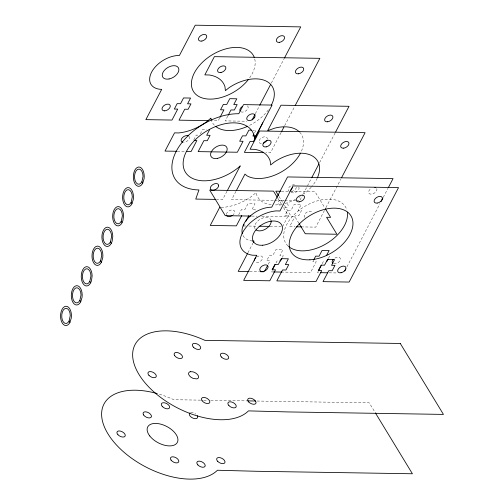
<?xml version="1.0" encoding="UTF-8"?>
<svg xmlns="http://www.w3.org/2000/svg" width="504" height="504" viewBox="0 0 504 504"><rect width="100%" height="100%" fill="white"/><g stroke="black" fill="none" stroke-linecap="round" stroke-linejoin="round"><path stroke-width="0.38" stroke-dasharray="2.52 1.89" d="M193.813 139.822L196.283 135.103L199.672 135.154M200.34 133.875L202.684 129.389L206.59 129.452M219.637 118.056L218.207 120.79L211.938 120.689M227.739 116.115L225.238 120.903L246.746 121.243M255.352 113.683L259.346 106.042M271.322 83.128L284.029 58.823M254.589 132.804L255.931 130.24L252.806 130.19M226.97 191.262L222.661 199.508L216.512 199.408M235.941 191.363L231.613 199.653L273.855 200.327M281.018 132.628L270.49 152.769L265.879 152.693M284.647 125.685L294.815 106.243M238.701 214.855L241.517 209.456L244.912 209.513L247.924 203.748L254.955 203.862L251.943 209.626L255.333 209.677L254.274 211.705M247.899 252.806L252.932 243.174M282.574 226.598L288.301 215.649L284.911 215.592L287.734 210.193L291.123 210.25L294.134 204.485L301.165 204.599L298.154 210.363L301.543 210.414L298.727 215.813L295.331 215.756L289.611 226.706L294.985 226.794M300.038 200.044L302.942 194.487M303.307 193.794L311.289 178.517M319.643 162.546L335.248 132.684M268.248 264.266L270.037 260.845L266.641 260.788L269.464 255.396L272.853 255.446L275.871 249.682L282.901 249.795L279.89 255.559L283.279 255.616L282.221 257.639M275.997 263.006L277.068 260.959L280.457 261.009M324.444 210.458L315.731 227.128L302.671 226.92M325.893 207.679L340.78 179.21M313.564 260.177L312.858 261.526L316.247 261.582L310.521 272.532L283.097 272.091M318.27 271.272L317.558 272.645L319.089 272.67M322.207 263.743L323.278 261.689L325.313 261.727M328.432 258.376L329.49 256.347L327.455 256.316M346.941 266.811L379.978 203.622M383.248 197.373L387.967 188.345M177.295 151.282L184.981 151.408M281.295 191.249L289.145 191.375M289.932 191.388L315.063 191.791L324.878 207.931M274.642 200.334L284.029 200.485M284.81 200.498L295.76 200.674M296.547 200.686L298.891 200.724M251.698 216.084L257.147 216.172M261.815 216.248L289.044 216.682L283.286 207.213L286.373 207.528A5.468 3.011 27.6 0 0 286.07 202.255M243.394 225.975L245.744 226.012M248.882 226.057L257.5 226.195M270.037 226.397L281.012 226.573M249.713 271.562L259.699 271.719M271.341 271.908L273.691 271.946M329.081 272.828L337.529 272.96M200.542 400.138L173.861 399.716A66.074 36.376 27.6 0 0 157.979 393.794M203.679 400.189L207.604 400.252M210.741 400.302L246.84 400.875M257.04 401.039L369.256 402.828L374.957 412.196M221.111 207.238L223.776 207.295A39.507 24.356 -31.3 0 0 251.288 196.604L256.177 192.503L256.215 193.334A34.952 21.546 -31.3 0 0 271.209 204.731M298.916 223.303L294.947 216.777L291.344 216.72L284.168 204.926M278.97 196.384L283.771 204.265M277.717 198.059L281.667 204.561M280.237 205.613A5.468 3.011 27.6 0 1 279.04 200.661L282.309 200.428A5.468 3.011 27.6 0 1 283.626 200.838M288.011 245.952A34.952 21.546 -31.3 0 1 304.366 206.627A34.952 21.546 -31.3 0 1 346.891 210.036M252.403 241.019A22.913 14.125 -31.3 0 1 242.582 234.593M298.822 187.186A4.561 2.81 -31.3 0 1 296.327 191.955A4.561 2.81 -31.3 0 1 290.997 191.867M255.056 228.841A9.116 5.62 -31.3 0 1 261.085 218.736A9.116 5.62 -31.3 0 1 271.165 220.891M376.784 188.647A4.561 2.81 -31.3 0 1 374.189 193.196A4.561 2.81 -31.3 0 1 368.997 193.316A4.561 2.81 -31.3 0 1 370.692 188.786M256.738 257.002A4.561 2.81 -31.3 0 1 262.25 256.7A4.561 2.81 -31.3 0 1 260.203 261.456A4.561 2.81 -31.3 0 1 254.69 261.765M334.908 258.048A4.561 2.81 -31.3 0 1 340.421 259.654A4.561 2.81 -31.3 0 1 333.648 263.712M296.421 187.337A4.561 2.81 -31.3 0 1 291.596 191.419M289.649 191.394A4.561 2.81 -31.3 0 1 290.909 185.724M291.967 185.195A4.561 2.81 -31.3 0 1 295.735 185.258M299.729 132.237A34.952 21.546 -31.3 0 1 300.85 152.447M247.42 105.84A4.561 2.81 -31.3 0 1 246.393 110.471A4.561 2.81 -31.3 0 1 240.597 111.623M254.759 58.987A34.952 21.546 -31.3 0 1 249.241 78.422M317.224 178.164A34.952 21.546 -31.3 0 1 311.737 186.606M311.226 187.198A34.952 21.546 -31.3 0 1 303.937 193.996M300.226 196.623A34.952 21.546 -31.3 0 1 298.941 197.429M295.609 199.313A34.952 21.546 -31.3 0 1 284.577 203.591M282.328 204.114A34.952 21.546 -31.3 0 1 274.163 204.926M226.384 214.376A4.561 2.81 -31.3 0 1 232.47 209.929A4.561 2.81 -31.3 0 1 233.176 214.792M304.97 217.426A4.561 2.81 -31.3 0 1 306.961 212.108A4.561 2.81 -31.3 0 1 312.524 212.902M189.063 136.408A4.561 2.81 -31.3 0 1 188.332 140.03A4.561 2.81 -31.3 0 1 183.834 142.304M261.381 143.552A4.561 2.81 -31.3 0 1 259.232 140.414A4.561 2.81 -31.3 0 1 264.222 136.849A4.561 2.81 -31.3 0 1 267.24 139.369M268.374 109.872A34.952 21.546 -31.3 0 1 247.659 126.277M214.32 125.15A34.952 21.546 -31.3 0 1 211.636 121.023M190.701 412.637A4.561 2.507 27.6 0 1 195.81 414.137"/><path stroke-width="0.76" d="M69.105 321.023L70.27 315.554A7.598 4.278 -89.1 0 0 64.77 308.675A7.598 4.278 -89.1 0 0 62.351 320.021A7.598 4.278 -89.1 0 0 69.105 321.023L69.955 322.415L71.291 317.967L71.436 315.454A9.664 5.443 -89.1 0 0 64.436 306.703A9.664 5.443 -89.1 0 0 61.362 321.136A9.664 5.443 -89.1 0 0 69.955 322.415M79.859 300.453L81.031 294.979A7.598 4.278 -89.1 0 0 75.531 288.105A7.598 4.278 -89.1 0 0 73.105 299.445A7.598 4.278 -89.1 0 0 79.859 300.453L80.709 301.846L82.045 297.398L82.19 294.878A9.664 5.443 -89.1 0 0 75.197 286.133A9.664 5.443 -89.1 0 0 72.116 300.567A9.664 5.443 -89.1 0 0 80.709 301.846M89.8 281.44L90.966 275.971A7.598 4.278 -89.1 0 0 85.466 269.092A7.598 4.278 -89.1 0 0 83.047 280.438A7.598 4.278 -89.1 0 0 89.8 281.44L90.644 282.832L91.476 280.76L92.131 275.871A9.664 5.443 -89.1 0 0 85.132 267.126A9.664 5.443 -89.1 0 0 82.051 281.56A9.664 5.443 -89.1 0 0 90.644 282.832M100.554 260.87L101.72 255.396A7.598 4.278 -89.1 0 0 96.22 248.522A7.598 4.278 -89.1 0 0 93.801 259.862A7.598 4.278 -89.1 0 0 100.554 260.87L101.398 262.263L102.74 257.815L102.885 255.301A9.664 5.443 -89.1 0 0 95.886 246.551A9.664 5.443 -89.1 0 0 92.805 260.984A9.664 5.443 -89.1 0 0 101.398 262.263M110.452 241.933L111.617 236.464A7.598 4.278 -89.1 0 0 106.117 229.585A7.598 4.278 -89.1 0 0 103.698 240.931A7.598 4.278 -89.1 0 0 110.452 241.933L111.296 243.325L112.134 241.252L112.783 236.363A9.664 5.443 -89.1 0 0 105.783 227.619A9.664 5.443 -89.1 0 0 102.709 242.052A9.664 5.443 -89.1 0 0 111.296 243.325M121.206 221.363L122.377 215.888A7.598 4.278 -89.1 0 0 116.871 209.015A7.598 4.278 -89.1 0 0 114.452 220.355A7.598 4.278 -89.1 0 0 121.206 221.363L122.056 222.755L122.888 220.683L123.537 215.794A9.664 5.443 -89.1 0 0 116.544 207.043A9.664 5.443 -89.1 0 0 113.463 221.477A9.664 5.443 -89.1 0 0 122.056 222.755M131.147 202.356L132.313 196.881A7.598 4.278 -89.1 0 0 126.813 190.008A7.598 4.278 -89.1 0 0 124.393 201.348A7.598 4.278 -89.1 0 0 131.147 202.356L131.991 203.742L133.333 199.301L133.478 196.781A9.664 5.443 -89.1 0 0 126.479 188.036A9.664 5.443 -89.1 0 0 123.398 202.469A9.664 5.443 -89.1 0 0 131.991 203.742M141.901 181.78L143.067 176.306A7.598 4.278 -89.1 0 0 137.567 169.432A7.598 4.278 -89.1 0 0 135.148 180.779A7.598 4.278 -89.1 0 0 141.901 181.78L142.745 183.173L144.087 178.725L144.232 176.211A9.664 5.443 -89.1 0 0 137.233 167.46A9.664 5.443 -89.1 0 0 134.152 181.894A9.664 5.443 -89.1 0 0 142.745 183.173M215.743 199.395L195.754 199.08L198.954 189.939A51.496 31.746 -31.3 0 1 176.318 151.156A51.496 31.746 -31.3 0 1 238.795 113.734L243.558 104.618L272.097 105.071L254.426 138.745L254.482 137.794A39.173 24.148 -31.3 0 0 209.67 129.301A39.173 24.148 -31.3 0 0 186.461 173.704A39.173 24.148 -31.3 0 0 239.331 166.774L240.263 165.835L227.329 190.575M209.714 129.503L206.703 135.267L210.092 135.324L207.27 140.717L203.881 140.666L198.16 151.616L237.34 152.239L243.06 141.29L239.671 141.233L242.493 135.841L245.883 135.891L248.894 130.127L251.244 130.164M219.996 117.369L223.927 109.84L220.538 109.784L223.36 104.391L226.75 104.441L229.761 98.683L236.798 98.79L233.78 104.555L237.176 104.612L234.354 110.004L230.964 109.954L228.098 115.429M252.082 119.933L254.986 114.377M259.705 105.349L270.598 84.514M284.395 58.13L300.731 26.882L195.243 25.2L179.418 55.465A22.913 14.125 -31.3 0 0 151.622 72.116A22.913 14.125 -31.3 0 0 161.696 89.372L145.87 119.637L171.99 120.053L177.717 109.103L174.327 109.053L177.15 103.654L180.539 103.711L183.551 97.946L190.581 98.053L187.57 103.818L190.959 103.874L188.137 109.267L184.748 109.217L179.027 120.166L208.801 120.639M253.922 134.083L252.913 136.004L256.309 136.061L253.487 141.454L250.097 141.403L244.371 152.353L263.579 152.655M254.57 138.587L262.779 122.762M219.776 207.207L210.244 225.446L236.363 225.861L241.731 215.592M236.307 190.669L244.969 174.094L246.985 175.82A34.952 21.546 -31.3 0 0 300.504 153.128M281.383 131.935L283.922 127.077M295.174 105.55L319.864 58.332L214.376 56.65L204.844 74.888L209.336 74.989A39.507 24.356 -31.3 0 1 224.954 86.663L225.389 90.626L229.244 87.57A34.952 21.546 -31.3 0 1 265.104 80.602A34.952 21.546 -31.3 0 1 271.322 105.16M243.394 225.975L244.112 224.601M245.902 221.18L248.762 215.706M247.54 253.493L238.19 271.379L248.944 271.549M253.292 242.487L254.016 241.107A22.913 14.125 -31.3 0 1 252.403 241.019M311.655 177.824L318.912 163.932M335.614 131.991L349.045 106.3L280.98 105.21L267.687 130.649L274.712 128.148A34.952 21.546 -31.3 0 1 299.225 131.727M264.669 271.108L267.529 265.633M272.418 269.854L275.279 264.38M280.457 261.009L281.868 258.313M341.504 177.824L365.098 132.684L259.617 131.002L250.078 149.241L254.57 149.348A39.507 24.356 -31.3 0 1 270.194 161.022L270.629 164.978L274.485 161.923A34.952 21.546 -31.3 0 1 309.45 154.615A34.952 21.546 -31.3 0 1 317.526 177.49M313.916 259.503L315.68 256.133L319.07 256.183L322.081 250.419L329.112 250.532L326.435 255.654M318.629 270.591L321.489 265.117M326.668 261.746L328.079 259.05M344.767 270.976L345.851 268.89M381.068 201.537L382.882 198.066M388.326 187.646L393.044 178.624L287.563 176.942L271.738 207.207A22.913 14.125 -31.3 0 0 250.028 216.191A22.913 14.125 -31.3 0 0 242.348 233.875M194.134 140.509L196.85 140.553L191.123 151.502L186.518 151.427M176.526 151.269L165.003 151.087L174.542 132.848L178.542 132.943A39.507 24.356 -31.3 0 0 206.048 122.252L210.937 118.144L210.974 118.975A34.952 21.546 -31.3 0 0 211.384 120.355M280.507 191.237L275.795 191.161L278.573 195.728M250.923 216.071L225.25 215.662L209.702 190.109L273.496 191.129L277.332 197.429M259.069 226.22L269.256 226.384M296.522 226.819L301.902 226.907M260.467 271.732L263.542 271.782M273.691 271.946L282.316 272.078M320.626 272.689L327.543 272.803M247.621 400.888L255.471 401.014M325.288 208.599L330.611 217.344L326.592 217.281L336.911 234.247L305.267 233.743L299.313 223.952M375.36 412.87L412.411 473.766L256.693 471.284L217.432 470.245A66.074 36.376 27.6 0 1 112.398 440.206A66.074 36.376 27.6 0 1 157.229 393.58M347.351 212.165A34.952 21.546 -31.3 0 1 325.899 243.955A34.952 21.546 -31.3 0 1 288.553 246.437M271.165 220.891A9.116 5.62 -31.3 0 1 265.709 229.011A9.116 5.62 -31.3 0 1 256.051 229.944M290.814 190.342A4.561 2.81 -31.3 0 1 291.142 189.466M291.728 188.597A4.561 2.81 -31.3 0 1 292.528 187.79M332.917 263.365A4.561 2.81 -31.3 0 1 333.144 259.541M374.85 187.412A4.561 2.81 -31.3 0 1 375.713 187.62M254.325 260.31A4.561 2.81 -31.3 0 1 255.818 257.733M248.333 79.613A34.952 21.546 -31.3 0 1 198.469 96.289A34.952 21.546 -31.3 0 1 209.311 56.662A34.952 21.546 -31.3 0 1 254.35 57.614M240.099 111.075A4.561 2.81 -31.3 0 1 242.594 106.306M232.256 215.523A4.561 2.81 -31.3 0 1 226.422 215.17M182.876 142.248A4.561 2.81 -31.3 0 1 182.234 137.85A4.561 2.81 -31.3 0 1 188.49 135.916M266.912 140.238A4.561 2.81 -31.3 0 1 263.498 143.13M247.659 126.277A34.952 21.546 -31.3 0 1 215.939 126.611M197.247 415.674A4.561 2.507 27.6 0 1 193.208 418.244A4.561 2.507 27.6 0 1 189.977 412.934M218.61 185.825L218.364 186.694A4.561 2.81 -31.3 0 1 214.622 189.932A4.561 2.81 -31.3 0 1 210.685 189.441L210.363 188.779A4.561 2.81 -31.3 0 1 214.313 183.878A4.561 2.81 -31.3 0 1 218.61 185.825M256.757 255.326L243.665 280.375L269.785 280.791L275.505 269.842L272.116 269.785L274.938 264.386L278.328 264.442L281.339 258.678L288.376 258.791L285.358 264.556L288.754 264.606L285.932 270.005L282.542 269.949L276.816 280.904L315.995 281.528L321.722 270.572L318.326 270.522L321.149 265.123L324.538 265.18L327.556 259.415L334.587 259.529L331.575 265.293L334.965 265.343L332.142 270.743L328.753 270.686L323.026 281.635L349.146 282.057L398.519 187.614L293.032 185.932L279.928 211.006L276.224 210.893A30.209 18.623 -31.3 0 0 242.701 232.376A30.209 18.623 -31.3 0 0 252.252 255.188L256.757 255.326M254.678 117.262L254.092 118.131A4.561 2.81 -31.3 0 1 247.836 120.298A4.561 2.81 -31.3 0 1 248.529 115.466L249.493 114.773A4.561 2.81 -31.3 0 1 253.978 114.112A4.561 2.81 -31.3 0 1 254.678 117.262M190.348 371.7L189.454 372.021A5.468 3.011 27.6 0 0 193.095 378.391L196.787 378.895A5.468 3.011 27.6 0 0 198.148 375.48A5.468 3.011 27.6 0 0 192.717 371.794L190.348 371.7M400.289 343.47L204.895 340.351A66.074 36.376 27.6 0 0 134.908 344.875A66.074 36.376 27.6 0 0 172.009 404.939A66.074 36.376 27.6 0 0 248.466 410.886L287.727 411.925L443.444 414.408L400.289 343.47M309.884 259.806A34.952 21.546 -31.3 0 0 352.548 219.725A34.952 21.546 -31.3 0 0 300.838 222.453A34.952 21.546 -31.3 0 0 309.884 259.806M299.653 201.795A4.561 2.81 -31.3 0 0 304.29 196.182A4.561 2.81 -31.3 0 0 297.196 197.593A4.561 2.81 -31.3 0 0 299.653 201.795M377.156 203.093A4.561 2.81 -31.3 0 0 382.259 197.637A4.561 2.81 -31.3 0 0 375.304 198.551A4.561 2.81 -31.3 0 0 377.156 203.093M262.489 271.593A4.561 2.81 -31.3 0 0 268.04 266.358A4.561 2.81 -31.3 0 0 261.286 266.729A4.561 2.81 -31.3 0 0 262.489 271.593M341.069 272.74A4.561 2.81 -31.3 0 0 345.712 267.126A4.561 2.81 -31.3 0 0 338.619 268.538A4.561 2.81 -31.3 0 0 341.069 272.74M262.716 245.227A16.412 10.118 -31.3 0 0 282.146 226.082A16.412 10.118 -31.3 0 0 257.55 228.11A16.412 10.118 -31.3 0 0 262.716 245.227M327.682 121.779A4.561 2.81 -31.3 0 0 332.785 116.323A4.561 2.81 -31.3 0 0 325.83 117.237A4.561 2.81 -31.3 0 0 327.682 121.779M201.865 41.063A4.561 2.81 -31.3 0 0 206.501 35.444A4.561 2.81 -31.3 0 0 199.408 36.855A4.561 2.81 -31.3 0 0 201.865 41.063M164.701 110.855A4.561 2.81 -31.3 0 0 170.251 105.62A4.561 2.81 -31.3 0 0 163.498 105.998A4.561 2.81 -31.3 0 0 164.701 110.855M279.367 42.361A4.561 2.81 -31.3 0 0 284.47 36.905A4.561 2.81 -31.3 0 0 277.515 37.819A4.561 2.81 -31.3 0 0 279.367 42.361M169.098 78.964A9.116 5.62 -31.3 0 0 178.378 67.731A9.116 5.62 -31.3 0 0 164.191 70.56A9.116 5.62 -31.3 0 0 169.098 78.964M266.232 146.866A4.561 2.81 -31.3 0 0 270.875 141.252A4.561 2.81 -31.3 0 0 263.781 142.663A4.561 2.81 -31.3 0 0 266.232 146.866M343.741 148.163A4.561 2.81 -31.3 0 0 348.837 142.714A4.561 2.81 -31.3 0 0 341.882 143.621A4.561 2.81 -31.3 0 0 343.741 148.163M220.998 72.507A4.561 2.81 -31.3 0 0 225.634 66.893A4.561 2.81 -31.3 0 0 218.541 68.305A4.561 2.81 -31.3 0 0 220.998 72.507M298.5 73.811A4.561 2.81 -31.3 0 0 303.603 68.355A4.561 2.81 -31.3 0 0 296.642 69.269A4.561 2.81 -31.3 0 0 298.5 73.811M217.419 158.382A9.116 5.62 -31.3 0 0 226.693 147.149A9.116 5.62 -31.3 0 0 212.512 149.972A9.116 5.62 -31.3 0 0 217.419 158.382M221.357 356.989A4.561 2.507 27.6 0 0 228.495 358.464A4.561 2.507 27.6 0 0 223.681 353.31A4.561 2.507 27.6 0 0 221.357 356.989M248.718 401.965A4.561 2.507 27.6 0 0 255.856 403.439A4.561 2.507 27.6 0 0 251.049 398.286A4.561 2.507 27.6 0 0 248.718 401.965M148.97 375.373A4.561 2.507 27.6 0 0 156.108 376.847A4.561 2.507 27.6 0 0 151.301 371.694A4.561 2.507 27.6 0 0 148.97 375.373M228.904 405.575A4.561 2.507 27.6 0 0 236.042 407.049A4.561 2.507 27.6 0 0 231.229 401.896A4.561 2.507 27.6 0 0 228.904 405.575M193.36 347.155A4.561 2.507 27.6 0 0 200.498 348.629A4.561 2.507 27.6 0 0 195.684 343.47A4.561 2.507 27.6 0 0 193.36 347.155M202.085 400.724A4.561 2.507 27.6 0 0 209.368 403.024A4.561 2.507 27.6 0 0 205.531 397.732A4.561 2.507 27.6 0 0 202.085 400.724M174.623 355.597A4.561 2.507 27.6 0 0 181.9 358.136A4.561 2.507 27.6 0 0 178.372 352.825A4.561 2.507 27.6 0 0 174.623 355.597M171.058 460.089A4.561 2.507 27.6 0 0 178.334 462.389A4.561 2.507 27.6 0 0 174.497 457.09A4.561 2.507 27.6 0 0 171.058 460.089M217.684 461.324A4.561 2.507 27.6 0 0 224.822 462.804A4.561 2.507 27.6 0 0 220.015 457.645A4.561 2.507 27.6 0 0 217.684 461.324M197.87 464.94A4.561 2.507 27.6 0 0 205.008 466.408A4.561 2.507 27.6 0 0 200.195 461.255A4.561 2.507 27.6 0 0 197.87 464.94M162.326 406.514A4.561 2.507 27.6 0 0 169.464 407.988A4.561 2.507 27.6 0 0 164.651 402.828A4.561 2.507 27.6 0 0 162.326 406.514M143.59 414.962A4.561 2.507 27.6 0 0 150.866 417.495A4.561 2.507 27.6 0 0 147.338 412.184A4.561 2.507 27.6 0 0 143.59 414.962M117.936 434.731A4.561 2.507 27.6 0 0 125.074 436.212A4.561 2.507 27.6 0 0 120.267 431.052A4.561 2.507 27.6 0 0 117.936 434.731M149.776 435.973A16.714 9.204 27.6 0 0 176.406 443.678A16.714 9.204 27.6 0 0 161.412 424.33A16.714 9.204 27.6 0 0 149.776 435.973"/></g></svg>
